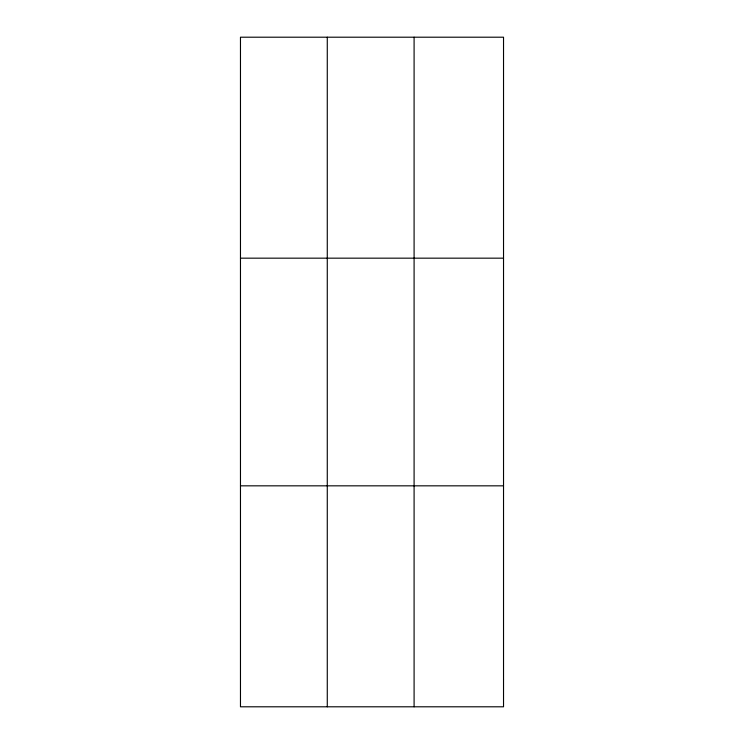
<?xml version="1.0" encoding="UTF-8"?>
<svg xmlns="http://www.w3.org/2000/svg" width="744" height="744" viewBox="0 0 744 744"><rect width="100%" height="100%" fill="white"/><g stroke="black" fill="none" stroke-linecap="round" stroke-linejoin="round"><path stroke-width="1.12" d="M327.276 706.8L327.276 37.2M414.092 706.8L414.092 37.2M240.47 258.168L503.53 258.168M240.47 485.832L503.53 485.832M503.53 679.179L503.53 706.8L240.47 706.8L240.47 37.2L503.53 37.2L503.53 679.179"/></g></svg>
